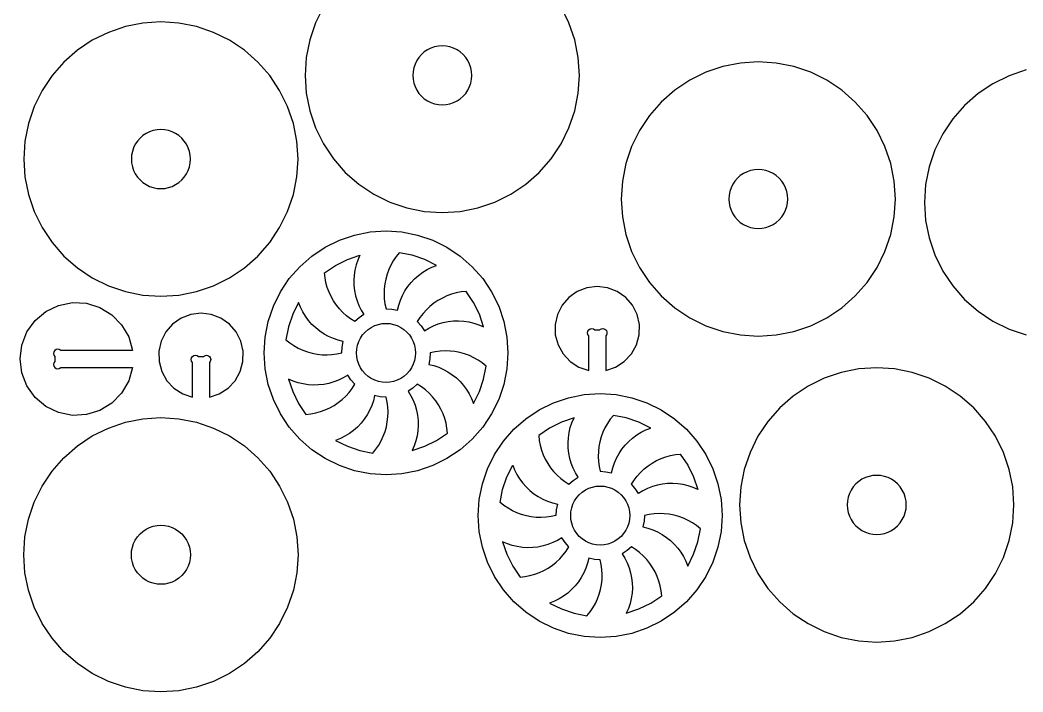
# Model space of a CAD drawing. Extents: x -1598 to 654, y -456 to 869.
# Drawn here: x -1598 to -889, y -410 to 65 of the extents above; entities that cross this region are included whole.
import ezdxf

# ---------------------------------------------------------------- set-up
doc = ezdxf.new("R2010")
doc.units = 0
doc.header["$MEASUREMENT"] = 0
doc.layers.get('0').update_dxf_attribs({"linetype": 'CONTINUOUS'})

msp = doc.modelspace()

# ---------------------------------------------------------------- linework, layer by layer
for points in [[(-1383.4, 74.55), (-1389.01, 63.17), (-1393.09, 51.15), (-1395.57, 38.71), (-1396.4, 26.04), (-1395.57, 13.38), (-1393.09, 0.94), (-1389.01, -11.08), (-1383.4, -22.46), (-1376.35, -33.01), (-1367.98, -42.55), (-1358.44, -50.92), (-1347.89, -57.96), (-1336.51, -63.58), (-1324.5, -67.66), (-1312.05, -70.13), (-1299.39, -70.96), (-1286.73, -70.13), (-1274.28, -67.66), (-1262.27, -63.58), (-1250.89, -57.96), (-1240.34, -50.92), (-1230.8, -42.55), (-1222.43, -33.01), (-1215.38, -22.46), (-1209.77, -11.08), (-1205.69, 0.94), (-1203.22, 13.38), (-1202.39, 26.04), (-1203.22, 38.71), (-1205.69, 51.15), (-1209.77, 63.17), (-1215.38, 74.55)], [(-886.48, 29.85), (-898.5, 25.77), (-909.88, 20.16), (-920.43, 13.11), (-929.97, 4.74), (-938.34, -4.8), (-945.39, -15.35), (-951, -26.73), (-955.08, -38.75), (-957.55, -51.19), (-958.38, -63.85), (-957.55, -76.51), (-955.08, -88.96), (-951, -100.97), (-945.39, -112.35), (-938.34, -122.9), (-929.97, -132.44), (-920.43, -140.81), (-909.88, -147.86), (-898.5, -153.47), (-886.48, -157.55)]]:
    msp.add_lwpolyline(points)
for points in [[(-1557.5, 43.8), (-1567.04, 35.44), (-1575.41, 25.9), (-1582.46, 15.35), (-1588.07, 3.97), (-1592.15, -8.05), (-1594.62, -20.49), (-1595.45, -33.16), (-1594.62, -45.82), (-1592.15, -58.26), (-1588.07, -70.28), (-1582.46, -81.66), (-1575.41, -92.21), (-1567.04, -101.75), (-1557.5, -110.12), (-1546.95, -117.16), (-1535.57, -122.78), (-1523.56, -126.86), (-1511.11, -129.33), (-1498.45, -130.16), (-1485.79, -129.33), (-1473.34, -126.86), (-1461.33, -122.78), (-1449.95, -117.16), (-1439.4, -110.12), (-1429.86, -101.75), (-1421.49, -92.21), (-1414.44, -81.66), (-1408.83, -70.28), (-1404.75, -58.26), (-1402.28, -45.82), (-1401.45, -33.16), (-1402.28, -20.49), (-1404.75, -8.05), (-1408.83, 3.97), (-1414.44, 15.35), (-1421.49, 25.9), (-1429.86, 35.44), (-1439.4, 43.8), (-1449.95, 50.85), (-1461.33, 56.46), (-1473.34, 60.54), (-1485.79, 63.02), (-1498.45, 63.85), (-1511.11, 63.02), (-1523.56, 60.54), (-1535.57, 56.46), (-1546.95, 50.85)], [(-1286.68, 42.61), (-1288.95, 44.13), (-1291.4, 45.33), (-1293.99, 46.21), (-1296.67, 46.75), (-1299.39, 46.92), (-1302.12, 46.75), (-1304.8, 46.21), (-1307.38, 45.33), (-1309.83, 44.13), (-1312.1, 42.61), (-1314.16, 40.81), (-1315.96, 38.75), (-1317.47, 36.48), (-1318.68, 34.03), (-1319.56, 31.45), (-1320.09, 28.77), (-1320.27, 26.04), (-1320.09, 23.32), (-1319.56, 20.64), (-1318.68, 18.05), (-1317.47, 15.6), (-1315.96, 13.33), (-1314.16, 11.28), (-1312.1, 9.48), (-1309.83, 7.96), (-1307.38, 6.75), (-1304.8, 5.87), (-1302.12, 5.34), (-1299.39, 5.16), (-1296.67, 5.34), (-1293.99, 5.87), (-1291.4, 6.75), (-1288.95, 7.96), (-1286.68, 9.48), (-1284.63, 11.28), (-1282.83, 13.33), (-1281.31, 15.6), (-1280.1, 18.05), (-1279.22, 20.64), (-1278.69, 23.32), (-1278.51, 26.04), (-1278.69, 28.77), (-1279.22, 31.45), (-1280.1, 34.03), (-1281.31, 36.48), (-1282.83, 38.75), (-1284.63, 40.81)], [(-1152.82, -120.46), (-1144.45, -130), (-1134.91, -138.37), (-1124.36, -145.42), (-1112.98, -151.03), (-1100.97, -155.11), (-1088.52, -157.58), (-1075.86, -158.41), (-1063.2, -157.58), (-1050.75, -155.11), (-1038.74, -151.03), (-1027.36, -145.42), (-1016.81, -138.37), (-1007.27, -130), (-998.9, -120.46), (-991.85, -109.91), (-986.24, -98.53), (-982.16, -86.51), (-979.69, -74.07), (-978.86, -61.41), (-979.69, -48.75), (-982.16, -36.3), (-986.24, -24.29), (-991.85, -12.91), (-998.9, -2.35), (-1007.27, 7.18), (-1016.81, 15.55), (-1027.36, 22.6), (-1038.74, 28.21), (-1050.75, 32.29), (-1063.2, 34.77), (-1075.86, 35.6), (-1088.52, 34.77), (-1100.97, 32.29), (-1112.98, 28.21), (-1124.36, 22.6), (-1134.91, 15.55), (-1144.45, 7.18), (-1152.82, -2.35), (-1159.87, -12.91), (-1165.48, -24.29), (-1169.56, -36.3), (-1172.03, -48.75), (-1172.86, -61.41), (-1172.03, -74.07), (-1169.56, -86.51), (-1165.48, -98.53), (-1159.87, -109.91)], [(-1511.16, -16.59), (-1513.21, -18.39), (-1515.02, -20.45), (-1516.53, -22.72), (-1517.74, -25.17), (-1518.62, -27.75), (-1519.15, -30.43), (-1519.33, -33.16), (-1519.15, -35.88), (-1518.62, -38.56), (-1517.74, -41.15), (-1516.53, -43.6), (-1515.02, -45.87), (-1513.21, -47.92), (-1511.16, -49.72), (-1508.89, -51.24), (-1506.44, -52.45), (-1503.85, -53.33), (-1501.18, -53.86), (-1498.45, -54.04), (-1495.72, -53.86), (-1493.05, -53.33), (-1490.46, -52.45), (-1488.01, -51.24), (-1485.74, -49.72), (-1483.68, -47.92), (-1481.88, -45.87), (-1480.37, -43.6), (-1479.16, -41.15), (-1478.28, -38.56), (-1477.75, -35.88), (-1477.57, -33.16), (-1477.75, -30.43), (-1478.28, -27.75), (-1479.16, -25.17), (-1480.37, -22.72), (-1481.88, -20.45), (-1483.68, -18.39), (-1485.74, -16.59), (-1488.01, -15.07), (-1490.46, -13.87), (-1493.05, -12.99), (-1495.72, -12.45), (-1498.45, -12.28), (-1501.18, -12.45), (-1503.85, -12.99), (-1506.44, -13.87), (-1508.89, -15.07)], [(-1055.16, -58.68), (-1055.69, -56), (-1056.57, -53.42), (-1057.78, -50.97), (-1059.29, -48.7), (-1061.09, -46.64), (-1063.15, -44.84), (-1065.42, -43.32), (-1067.87, -42.12), (-1070.46, -41.24), (-1073.13, -40.71), (-1075.86, -40.53), (-1078.59, -40.71), (-1081.26, -41.24), (-1083.85, -42.12), (-1086.3, -43.32), (-1088.57, -44.84), (-1090.62, -46.64), (-1092.43, -48.7), (-1093.94, -50.97), (-1095.15, -53.42), (-1096.03, -56), (-1096.56, -58.68), (-1096.74, -61.41), (-1096.56, -64.13), (-1096.03, -66.81), (-1095.15, -69.4), (-1093.94, -71.85), (-1092.43, -74.12), (-1090.62, -76.17), (-1088.57, -77.97), (-1086.3, -79.49), (-1083.85, -80.7), (-1081.26, -81.58), (-1078.59, -82.11), (-1075.86, -82.29), (-1073.13, -82.11), (-1070.46, -81.58), (-1067.87, -80.7), (-1065.42, -79.49), (-1063.15, -77.97), (-1061.09, -76.17), (-1059.29, -74.12), (-1057.78, -71.85), (-1056.57, -69.4), (-1055.69, -66.81), (-1055.16, -64.13), (-1054.98, -61.41)], [(-1255.86, -192.59), (-1259.49, -203.27), (-1264.48, -213.39), (-1270.75, -222.78), (-1278.19, -231.26), (-1286.67, -238.7), (-1296.06, -244.97), (-1306.18, -249.96), (-1316.86, -253.59), (-1327.93, -255.79), (-1339.19, -256.53), (-1350.45, -255.79), (-1361.52, -253.59), (-1372.2, -249.96), (-1382.32, -244.97), (-1391.71, -238.7), (-1400.19, -231.26), (-1407.63, -222.78), (-1413.9, -213.39), (-1418.89, -203.27), (-1422.52, -192.59), (-1424.72, -181.52), (-1425.46, -170.26), (-1424.72, -159), (-1422.52, -147.93), (-1418.89, -137.25), (-1413.9, -127.13), (-1407.63, -117.74), (-1400.19, -109.26), (-1391.71, -101.82), (-1382.32, -95.55), (-1372.2, -90.56), (-1361.52, -86.93), (-1350.45, -84.73), (-1339.19, -83.99), (-1327.93, -84.73), (-1316.86, -86.93), (-1306.18, -90.56), (-1296.06, -95.55), (-1286.67, -101.82), (-1278.19, -109.26), (-1270.75, -117.74), (-1264.48, -127.13), (-1259.49, -137.25), (-1255.86, -147.93), (-1253.66, -159), (-1252.92, -170.26), (-1253.66, -181.52)], [(-1381.66, -120.53), (-1382.32, -117.06), (-1382.7, -113.56), (-1374.92, -108.37), (-1366.54, -104.23), (-1357.69, -101.23), (-1359.15, -104.59), (-1360.31, -108.07), (-1361.17, -111.63), (-1361.71, -115.25), (-1361.94, -118.91), (-1361.85, -122.58), (-1361.44, -126.22), (-1360.72, -129.81), (-1359.69, -133.33), (-1358.36, -136.74), (-1356.74, -140.03), (-1354.84, -143.16), (-1358.24, -145.44), (-1361.32, -148.13), (-1364.28, -146.23), (-1367.08, -144.09), (-1369.7, -141.73), (-1372.12, -139.17), (-1374.32, -136.42), (-1376.3, -133.5), (-1378.03, -130.43), (-1379.5, -127.23), (-1380.71, -123.92)], [(-1339.19, -138.97), (-1335.11, -139.24), (-1331.09, -140.04), (-1330.22, -136.48), (-1329.04, -133.01), (-1327.57, -129.65), (-1325.81, -126.43), (-1323.78, -123.38), (-1321.49, -120.52), (-1318.97, -117.87), (-1316.22, -115.44), (-1313.27, -113.26), (-1310.15, -111.35), (-1306.87, -109.71), (-1303.46, -108.37), (-1311.84, -104.23), (-1320.69, -101.23), (-1329.86, -99.4), (-1332.07, -102.15), (-1334.05, -105.07), (-1335.79, -108.13), (-1337.27, -111.33), (-1338.49, -114.64), (-1339.44, -118.03), (-1340.11, -121.49), (-1340.49, -124.99), (-1340.59, -128.52), (-1340.41, -132.03), (-1339.94, -135.53)], [(-1314.37, -151.21), (-1312.09, -154.61), (-1308.96, -152.71), (-1305.67, -151.09), (-1302.26, -149.76), (-1298.74, -148.73), (-1295.15, -148.01), (-1291.51, -147.6), (-1287.84, -147.51), (-1284.19, -147.74), (-1280.56, -148.28), (-1277, -149.14), (-1273.52, -150.3), (-1270.16, -151.76), (-1273.16, -142.91), (-1277.3, -134.53), (-1282.49, -126.75), (-1286, -127.13), (-1289.46, -127.79), (-1292.85, -128.74), (-1296.16, -129.95), (-1299.36, -131.42), (-1302.43, -133.15), (-1305.35, -135.13), (-1308.1, -137.33), (-1310.66, -139.75), (-1313.02, -142.37), (-1315.16, -145.17), (-1317.07, -148.13)], [(-1405.22, -142.91), (-1408.22, -151.76), (-1410.05, -160.93), (-1407.3, -163.14), (-1404.38, -165.12), (-1401.32, -166.86), (-1398.12, -168.34), (-1394.81, -169.56), (-1391.42, -170.5), (-1387.96, -171.17), (-1384.46, -171.56), (-1380.94, -171.66), (-1377.42, -171.48), (-1373.92, -171.01), (-1370.48, -170.26), (-1370.21, -166.18), (-1369.41, -162.16), (-1372.97, -161.29), (-1376.44, -160.11), (-1379.8, -158.64), (-1383.02, -156.88), (-1386.07, -154.85), (-1388.93, -152.56), (-1391.58, -150.04), (-1394.01, -147.29), (-1396.19, -144.34), (-1398.1, -141.21), (-1399.74, -137.94), (-1401.08, -134.53)], [(-1344.6, -150.09), (-1341.92, -149.56), (-1339.19, -149.38), (-1336.47, -149.56), (-1333.79, -150.09), (-1331.2, -150.97), (-1328.75, -152.18), (-1326.48, -153.69), (-1324.43, -155.49), (-1322.63, -157.55), (-1321.11, -159.82), (-1319.9, -162.27), (-1319.02, -164.86), (-1318.49, -167.53), (-1318.31, -170.26), (-1318.49, -172.98), (-1319.02, -175.66), (-1319.9, -178.25), (-1321.11, -180.7), (-1322.63, -182.97), (-1324.43, -185.02), (-1326.48, -186.83), (-1328.75, -188.34), (-1331.2, -189.55), (-1333.79, -190.43), (-1336.47, -190.96), (-1339.19, -191.14), (-1341.92, -190.96), (-1344.6, -190.43), (-1347.18, -189.55), (-1349.63, -188.34), (-1351.9, -186.83), (-1353.96, -185.02), (-1355.76, -182.97), (-1357.27, -180.7), (-1358.48, -178.25), (-1359.36, -175.66), (-1359.89, -172.98), (-1360.07, -170.26), (-1359.89, -167.53), (-1359.36, -164.86), (-1358.48, -162.27), (-1357.27, -159.82), (-1355.76, -157.55), (-1353.96, -155.49), (-1351.9, -153.69), (-1349.63, -152.18), (-1347.18, -150.97)], [(-1268.34, -179.59), (-1271.08, -177.38), (-1274, -175.4), (-1277.06, -173.66), (-1280.26, -172.18), (-1283.57, -170.96), (-1286.96, -170.01), (-1290.42, -169.35), (-1293.92, -168.96), (-1297.45, -168.86), (-1300.97, -169.04), (-1304.46, -169.51), (-1307.9, -170.26), (-1308.17, -174.34), (-1308.97, -178.36), (-1305.41, -179.23), (-1301.94, -180.41), (-1298.58, -181.88), (-1295.37, -183.64), (-1292.32, -185.67), (-1289.45, -187.96), (-1286.8, -190.48), (-1284.37, -193.23), (-1282.19, -196.18), (-1280.28, -199.3), (-1278.64, -202.58), (-1277.3, -205.99), (-1273.16, -197.61), (-1270.16, -188.76)], [(-992.07, -180.72), (-1004.74, -181.55), (-1017.18, -184.02), (-1029.2, -188.1), (-1040.58, -193.71), (-1051.13, -200.76), (-1060.67, -209.13), (-1069.03, -218.67), (-1076.08, -229.22), (-1081.69, -240.6), (-1085.77, -252.61), (-1088.25, -265.06), (-1089.08, -277.72), (-1088.25, -290.38), (-1085.77, -302.83), (-1081.69, -314.84), (-1076.08, -326.22), (-1069.03, -336.77), (-1060.67, -346.31), (-1051.13, -354.68), (-1040.58, -361.73), (-1029.2, -367.34), (-1017.18, -371.42), (-1004.74, -373.9), (-992.07, -374.73), (-979.41, -373.9), (-966.97, -371.42), (-954.95, -367.34), (-943.57, -361.73), (-933.02, -354.68), (-923.48, -346.31), (-915.12, -336.77), (-908.07, -326.22), (-902.45, -314.84), (-898.37, -302.83), (-895.9, -290.38), (-895.07, -277.72), (-895.9, -265.06), (-898.37, -252.61), (-902.45, -240.6), (-908.07, -229.22), (-915.12, -218.67), (-923.48, -209.13), (-933.02, -200.76), (-943.57, -193.71), (-954.95, -188.1), (-966.97, -184.02), (-979.41, -181.55)], [(-1395.89, -213.77), (-1392.39, -213.39), (-1388.92, -212.72), (-1385.53, -211.78), (-1382.22, -210.57), (-1379.02, -209.09), (-1375.95, -207.36), (-1373.03, -205.39), (-1370.28, -203.19), (-1367.72, -200.77), (-1365.36, -198.15), (-1363.22, -195.35), (-1361.32, -192.38), (-1364.01, -189.31), (-1366.29, -185.9), (-1369.42, -187.8), (-1372.71, -189.43), (-1376.12, -190.76), (-1379.64, -191.79), (-1383.23, -192.51), (-1386.88, -192.92), (-1390.54, -193.01), (-1394.2, -192.78), (-1397.82, -192.23), (-1401.38, -191.38), (-1404.86, -190.22), (-1408.22, -188.76), (-1405.22, -197.61), (-1401.08, -205.99)], [(-1295.68, -226.96), (-1296.06, -223.45), (-1296.73, -219.99), (-1297.67, -216.6), (-1298.88, -213.29), (-1300.36, -210.09), (-1302.09, -207.02), (-1304.06, -204.1), (-1306.26, -201.35), (-1308.68, -198.79), (-1311.3, -196.43), (-1314.1, -194.29), (-1317.07, -192.38), (-1320.14, -195.08), (-1323.55, -197.36), (-1321.65, -200.49), (-1320.02, -203.78), (-1318.69, -207.19), (-1317.66, -210.71), (-1316.94, -214.3), (-1316.53, -217.94), (-1316.44, -221.61), (-1316.67, -225.27), (-1317.22, -228.89), (-1318.07, -232.45), (-1319.23, -235.93), (-1320.69, -239.29), (-1311.84, -236.29), (-1303.46, -232.15)], [(-1348.52, -241.11), (-1346.31, -238.37), (-1344.33, -235.45), (-1342.59, -232.39), (-1341.11, -229.19), (-1339.89, -225.88), (-1338.95, -222.49), (-1338.28, -219.03), (-1337.89, -215.53), (-1337.79, -212), (-1337.97, -208.48), (-1338.44, -204.99), (-1339.19, -201.55), (-1343.27, -201.28), (-1347.29, -200.48), (-1348.16, -204.04), (-1349.34, -207.51), (-1350.81, -210.87), (-1352.57, -214.08), (-1354.6, -217.14), (-1356.89, -220), (-1359.41, -222.65), (-1362.16, -225.08), (-1365.11, -227.26), (-1368.24, -229.17), (-1371.51, -230.81), (-1374.92, -232.15), (-1366.54, -236.29), (-1357.69, -239.29)], [(-1256.14, -232.76), (-1248.7, -224.27), (-1240.22, -216.83), (-1230.84, -210.57), (-1220.72, -205.57), (-1210.03, -201.95), (-1198.96, -199.75), (-1187.7, -199.01), (-1176.44, -199.75), (-1165.38, -201.95), (-1154.69, -205.57), (-1144.57, -210.57), (-1135.19, -216.83), (-1126.7, -224.27), (-1119.26, -232.76), (-1112.99, -242.14), (-1108, -252.26), (-1104.38, -262.95), (-1102.17, -274.01), (-1101.44, -285.27), (-1102.17, -296.53), (-1104.38, -307.6), (-1108, -318.29), (-1112.99, -328.41), (-1119.26, -337.79), (-1126.7, -346.28), (-1135.19, -353.72), (-1144.57, -359.98), (-1154.69, -364.98), (-1165.38, -368.6), (-1176.44, -370.8), (-1187.7, -371.54), (-1198.96, -370.8), (-1210.03, -368.6), (-1220.72, -364.98), (-1230.84, -359.98), (-1240.22, -353.72), (-1248.7, -346.28), (-1256.14, -337.79), (-1262.41, -328.41), (-1267.4, -318.29), (-1271.03, -307.6), (-1273.23, -296.53), (-1273.97, -285.27), (-1273.23, -274.01), (-1271.03, -262.95), (-1267.4, -252.26), (-1262.41, -242.14)], [(-1595.45, -313.02), (-1594.62, -300.36), (-1592.15, -287.91), (-1588.07, -275.9), (-1582.46, -264.52), (-1575.41, -253.97), (-1567.04, -244.43), (-1557.5, -236.06), (-1546.95, -229.01), (-1535.57, -223.4), (-1523.56, -219.32), (-1511.11, -216.84), (-1498.45, -216.01), (-1485.79, -216.84), (-1473.34, -219.32), (-1461.33, -223.4), (-1449.95, -229.01), (-1439.4, -236.06), (-1429.86, -244.43), (-1421.49, -253.97), (-1414.44, -264.52), (-1408.83, -275.9), (-1404.75, -287.91), (-1402.28, -300.36), (-1401.45, -313.02), (-1402.28, -325.68), (-1404.75, -338.12), (-1408.83, -350.14), (-1414.44, -361.52), (-1421.49, -372.07), (-1429.86, -381.61), (-1439.4, -389.98), (-1449.95, -397.03), (-1461.33, -402.64), (-1473.34, -406.72), (-1485.79, -409.19), (-1498.45, -410.02), (-1511.11, -409.19), (-1523.56, -406.72), (-1535.57, -402.64), (-1546.95, -397.03), (-1557.5, -389.98), (-1567.04, -381.61), (-1575.41, -372.07), (-1582.46, -361.52), (-1588.07, -350.14), (-1592.15, -338.12), (-1594.62, -325.68)], [(-1209.83, -263.15), (-1206.75, -260.45), (-1203.35, -258.18), (-1205.25, -255.04), (-1206.87, -251.76), (-1208.2, -248.34), (-1209.23, -244.83), (-1209.95, -241.23), (-1210.36, -237.59), (-1210.45, -233.93), (-1210.22, -230.27), (-1209.68, -226.64), (-1208.82, -223.08), (-1207.66, -219.61), (-1206.2, -216.24), (-1215.05, -219.25), (-1223.44, -223.38), (-1231.21, -228.58), (-1230.83, -232.08), (-1230.17, -235.54), (-1229.23, -238.94), (-1228.02, -242.25), (-1226.54, -245.45), (-1224.81, -248.52), (-1222.84, -251.44), (-1220.63, -254.19), (-1218.21, -256.75), (-1215.59, -259.11), (-1212.79, -261.25)], [(-1184.3, -223.15), (-1185.78, -226.34), (-1187, -229.65), (-1187.95, -233.05), (-1188.62, -236.51), (-1189.01, -240.01), (-1189.11, -243.53), (-1188.92, -247.05), (-1188.45, -250.54), (-1187.7, -253.99), (-1183.62, -254.25), (-1179.61, -255.05), (-1178.73, -251.49), (-1177.56, -248.02), (-1176.08, -244.67), (-1174.33, -241.45), (-1172.3, -238.4), (-1170.01, -235.54), (-1167.48, -232.88), (-1164.73, -230.46), (-1161.79, -228.28), (-1158.66, -226.36), (-1155.38, -224.73), (-1151.97, -223.38), (-1160.36, -219.25), (-1169.21, -216.24), (-1178.38, -214.42), (-1180.59, -217.17), (-1182.56, -220.08)], [(-1134.51, -242.15), (-1131.01, -241.77), (-1125.81, -249.54), (-1121.68, -257.93), (-1118.67, -266.78), (-1122.04, -265.32), (-1125.51, -264.16), (-1129.07, -263.3), (-1132.7, -262.76), (-1136.36, -262.53), (-1140.02, -262.62), (-1143.66, -263.02), (-1147.26, -263.75), (-1150.77, -264.78), (-1154.19, -266.11), (-1157.47, -267.73), (-1160.61, -269.63), (-1162.88, -266.23), (-1165.58, -263.15), (-1163.68, -260.18), (-1161.54, -257.38), (-1159.18, -254.77), (-1156.62, -252.35), (-1153.87, -250.14), (-1150.95, -248.17), (-1147.88, -246.44), (-1144.68, -244.96), (-1141.37, -243.75), (-1137.97, -242.81)], [(-1218.73, -281.19), (-1218.99, -285.27), (-1222.44, -286.02), (-1225.93, -286.49), (-1229.45, -286.68), (-1232.97, -286.58), (-1236.47, -286.19), (-1239.93, -285.52), (-1243.33, -284.57), (-1246.63, -283.35), (-1249.83, -281.87), (-1252.9, -280.13), (-1255.81, -278.16), (-1258.56, -275.95), (-1256.74, -266.78), (-1253.73, -257.93), (-1249.6, -249.54), (-1248.25, -252.95), (-1246.61, -256.23), (-1244.7, -259.36), (-1242.52, -262.3), (-1240.1, -265.05), (-1237.44, -267.58), (-1234.58, -269.87), (-1231.53, -271.9), (-1228.31, -273.65), (-1224.96, -275.13), (-1221.49, -276.31), (-1217.93, -277.18)], [(-1008.64, -290.43), (-1006.84, -292.49), (-1004.79, -294.29), (-1002.51, -295.8), (-1000.06, -297.01), (-997.48, -297.89), (-994.8, -298.42), (-992.07, -298.6), (-989.35, -298.42), (-986.67, -297.89), (-984.08, -297.01), (-981.63, -295.8), (-979.36, -294.29), (-977.31, -292.49), (-975.51, -290.43), (-973.99, -288.16), (-972.78, -285.71), (-971.9, -283.13), (-971.37, -280.45), (-971.19, -277.72), (-971.37, -275), (-971.9, -272.32), (-972.78, -269.73), (-973.99, -267.28), (-975.51, -265.01), (-977.31, -262.96), (-979.36, -261.16), (-981.63, -259.64), (-984.08, -258.43), (-986.67, -257.55), (-989.35, -257.02), (-992.07, -256.84), (-994.8, -257.02), (-997.48, -257.55), (-1000.06, -258.43), (-1002.51, -259.64), (-1004.79, -261.16), (-1006.84, -262.96), (-1008.64, -265.01), (-1010.16, -267.28), (-1011.36, -269.73), (-1012.24, -272.32), (-1012.78, -275), (-1012.95, -277.72), (-1012.78, -280.45), (-1012.24, -283.13), (-1011.36, -285.71), (-1010.16, -288.16)], [(-1204.27, -272.56), (-1202.47, -270.51), (-1200.42, -268.71), (-1198.14, -267.19), (-1195.69, -265.98), (-1193.11, -265.11), (-1190.43, -264.57), (-1187.7, -264.39), (-1184.98, -264.57), (-1182.3, -265.11), (-1179.71, -265.98), (-1177.26, -267.19), (-1174.99, -268.71), (-1172.94, -270.51), (-1171.14, -272.56), (-1169.62, -274.83), (-1168.41, -277.28), (-1167.54, -279.87), (-1167, -282.55), (-1166.82, -285.27), (-1167, -288), (-1167.54, -290.68), (-1168.41, -293.27), (-1169.62, -295.72), (-1171.14, -297.99), (-1172.94, -300.04), (-1174.99, -301.84), (-1177.26, -303.36), (-1179.71, -304.57), (-1182.3, -305.44), (-1184.98, -305.98), (-1187.7, -306.16), (-1190.43, -305.98), (-1193.11, -305.44), (-1195.69, -304.57), (-1198.14, -303.36), (-1200.42, -301.84), (-1202.47, -300.04), (-1204.27, -297.99), (-1205.79, -295.72), (-1207, -293.27), (-1207.87, -290.68), (-1208.41, -288), (-1208.58, -285.27), (-1208.41, -282.55), (-1207.87, -279.87), (-1207, -277.28), (-1205.79, -274.83)], [(-1156.42, -285.27), (-1156.68, -289.36), (-1157.48, -293.37), (-1153.92, -294.24), (-1150.45, -295.42), (-1147.09, -296.89), (-1143.88, -298.65), (-1140.83, -300.68), (-1137.97, -302.97), (-1135.31, -305.5), (-1132.89, -308.25), (-1130.71, -311.19), (-1128.79, -314.32), (-1127.16, -317.6), (-1125.81, -321.01), (-1121.68, -312.62), (-1118.67, -303.77), (-1116.85, -294.6), (-1119.6, -292.39), (-1122.51, -290.41), (-1125.58, -288.68), (-1128.77, -287.2), (-1132.08, -285.98), (-1135.47, -285.03), (-1138.93, -284.36), (-1142.44, -283.97), (-1145.96, -283.87), (-1149.48, -284.06), (-1152.97, -284.52)], [(-1480.37, -302.58), (-1479.16, -305.03), (-1478.28, -307.61), (-1477.75, -310.29), (-1477.57, -313.02), (-1477.75, -315.74), (-1478.28, -318.42), (-1479.16, -321.01), (-1480.37, -323.46), (-1481.88, -325.73), (-1483.68, -327.78), (-1485.74, -329.58), (-1488.01, -331.1), (-1490.46, -332.31), (-1493.05, -333.19), (-1495.72, -333.72), (-1498.45, -333.9), (-1501.18, -333.72), (-1503.85, -333.19), (-1506.44, -332.31), (-1508.89, -331.1), (-1511.16, -329.58), (-1513.21, -327.78), (-1515.02, -325.73), (-1516.53, -323.46), (-1517.74, -321.01), (-1518.62, -318.42), (-1519.15, -315.74), (-1519.33, -313.02), (-1519.15, -310.29), (-1518.62, -307.61), (-1517.74, -305.03), (-1516.53, -302.58), (-1515.02, -300.31), (-1513.21, -298.25), (-1511.16, -296.45), (-1508.89, -294.93), (-1506.44, -293.73), (-1503.85, -292.85), (-1501.18, -292.32), (-1498.45, -292.14), (-1495.72, -292.32), (-1493.05, -292.85), (-1490.46, -293.73), (-1488.01, -294.93), (-1485.74, -296.45), (-1483.68, -298.25), (-1481.88, -300.31)], [(-1244.4, -328.78), (-1240.9, -328.4), (-1237.44, -327.74), (-1234.04, -326.8), (-1230.73, -325.59), (-1227.53, -324.11), (-1224.46, -322.38), (-1221.54, -320.41), (-1218.79, -318.2), (-1216.23, -315.78), (-1213.87, -313.17), (-1211.73, -310.36), (-1209.83, -307.4), (-1212.53, -304.32), (-1214.8, -300.92), (-1217.93, -302.82), (-1221.22, -304.44), (-1224.64, -305.77), (-1228.15, -306.8), (-1231.75, -307.53), (-1235.39, -307.93), (-1239.05, -308.02), (-1242.71, -307.79), (-1246.33, -307.25), (-1249.9, -306.39), (-1253.37, -305.23), (-1256.74, -303.77), (-1253.73, -312.62), (-1249.6, -321.01)], [(-1144.2, -341.97), (-1144.58, -338.47), (-1145.24, -335.01), (-1146.18, -331.61), (-1147.39, -328.3), (-1148.87, -325.1), (-1150.6, -322.03), (-1152.57, -319.11), (-1154.78, -316.36), (-1157.2, -313.8), (-1159.81, -311.44), (-1162.61, -309.3), (-1165.58, -307.4), (-1168.66, -310.1), (-1172.06, -312.37), (-1170.16, -315.51), (-1168.54, -318.79), (-1167.21, -322.21), (-1166.18, -325.72), (-1165.45, -329.32), (-1165.05, -332.96), (-1164.96, -336.62), (-1165.19, -340.28), (-1165.73, -343.9), (-1166.59, -347.47), (-1167.75, -350.94), (-1169.21, -354.31), (-1160.36, -351.3), (-1151.97, -347.17)], [(-1197.03, -356.13), (-1194.82, -353.38), (-1192.84, -350.47), (-1191.11, -347.4), (-1189.63, -344.2), (-1188.41, -340.9), (-1187.46, -337.5), (-1186.79, -334.04), (-1186.4, -330.54), (-1186.3, -327.02), (-1186.49, -323.5), (-1186.95, -320.01), (-1187.7, -316.56), (-1191.79, -316.3), (-1195.8, -315.5), (-1196.67, -319.06), (-1197.85, -322.53), (-1199.32, -325.88), (-1201.08, -329.1), (-1203.11, -332.15), (-1205.4, -335.01), (-1207.93, -337.67), (-1210.68, -340.09), (-1213.62, -342.27), (-1216.75, -344.19), (-1220.03, -345.82), (-1223.44, -347.17), (-1215.05, -351.3), (-1206.2, -354.31)]]:
    msp.add_lwpolyline(points, close=True)
for points in [[(-1189.77, -123.27), (-1197.04, -124.16), (-1203.88, -126.8), (-1209.87, -131.01), (-1214.67, -136.55), (-1217.97, -143.09), (-1219.6, -150.23), (-1219.44, -157.56), (-1217.51, -164.63), (-1213.92, -171.02), (-1208.89, -176.34), (-1202.71, -180.29), (-1195.77, -182.63), (-1195.77, -158.14, -1), (-1191.52, -153.9), (-1188.01, -153.9, -1), (-1183.77, -158.14), (-1183.77, -182.63), (-1176.82, -180.29), (-1170.65, -176.34), (-1165.62, -171.02), (-1162.03, -164.63), (-1160.1, -157.56), (-1159.94, -150.23), (-1161.56, -143.09), (-1164.87, -136.55), (-1169.66, -131.01), (-1175.65, -126.8), (-1182.49, -124.16)], [(-1518.51, -168.53), (-1569.29, -168.53, 1), (-1573.53, -172.77), (-1573.53, -176.28, 1), (-1569.29, -180.53), (-1518.51, -180.53), (-1521.21, -190.1), (-1526.19, -198.7), (-1533.14, -205.82), (-1541.63, -211), (-1551.13, -213.92), (-1561.07, -214.41), (-1570.81, -212.44), (-1579.77, -208.12), (-1587.39, -201.73), (-1593.19, -193.65), (-1596.82, -184.39), (-1598.06, -174.53), (-1596.82, -164.66), (-1593.19, -155.4), (-1587.39, -147.33), (-1579.77, -140.93), (-1570.81, -136.61), (-1561.07, -134.64), (-1551.13, -135.13), (-1541.63, -138.05), (-1533.14, -143.23), (-1526.19, -150.35), (-1521.21, -158.96)], [(-1476.06, -201.5), (-1476.06, -177.01, -1), (-1471.82, -172.77), (-1468.3, -172.77, -1), (-1464.06, -177.01), (-1464.06, -201.5), (-1457.11, -199.17), (-1450.94, -195.22), (-1445.91, -189.89), (-1442.32, -183.5), (-1440.39, -176.43), (-1440.23, -169.11), (-1441.85, -161.96), (-1445.16, -155.42), (-1449.95, -149.88), (-1455.95, -145.67), (-1462.79, -143.04), (-1470.06, -142.14), (-1477.33, -143.04), (-1484.17, -145.67), (-1490.17, -149.88), (-1494.96, -155.42), (-1498.27, -161.96), (-1499.89, -169.11), (-1499.73, -176.43), (-1497.8, -183.5), (-1494.21, -189.89), (-1489.18, -195.22), (-1483.01, -199.17)]]:
    msp.add_lwpolyline(points, format="xyb", close=True)

doc.saveas('drawing.dxf')
